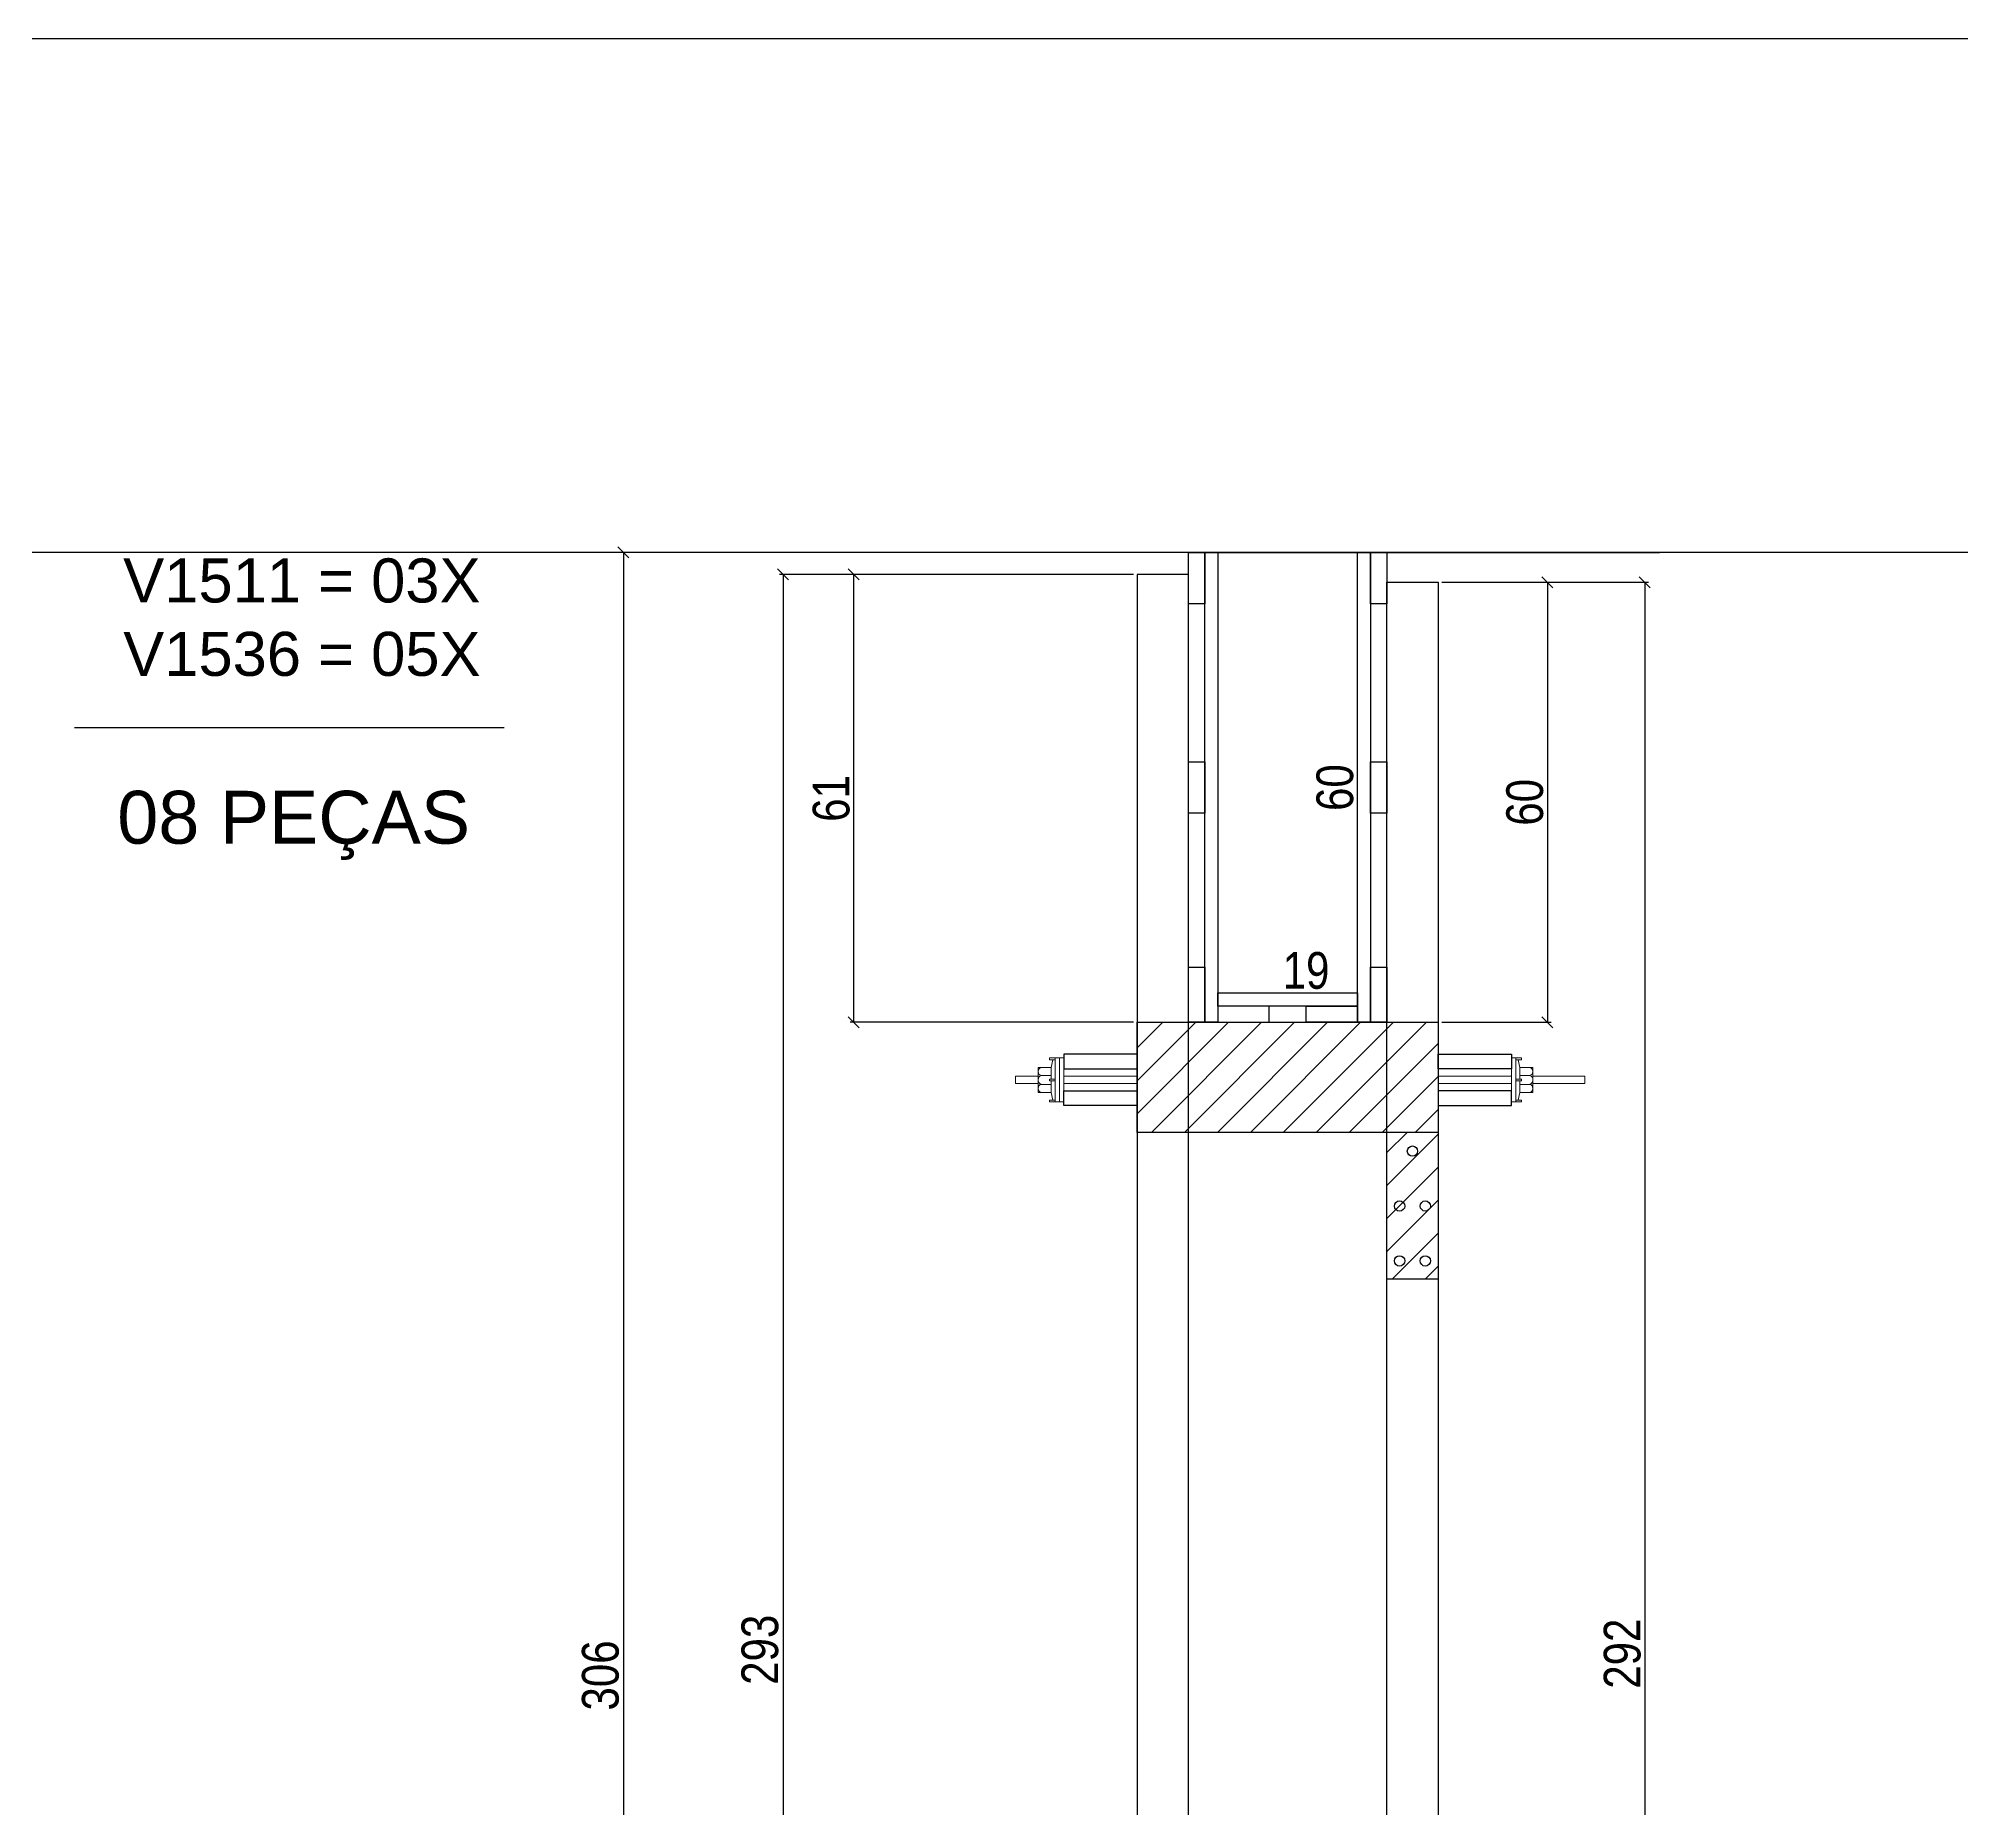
# Model space of a CAD drawing. Extents: x 17311 to 161354, y 153625 to 211469.
# Drawn here: x 20273 to 20797, y 206818 to 207300 of the extents above; entities that cross this region are included whole.
import ezdxf

# ---------------------------------------------------------------- set-up
doc = ezdxf.new("R2010")
doc.units = 0
doc.layers.get('0').update_dxf_attribs({"linetype": 'CONTINUOUS'})
doc.layers.get('DEFPOINTS').update_dxf_attribs({"linetype": 'CONTINUOUS'})
doc.layers.add('BARRA_ANCORAGEM', color=1, linetype='CONTINUOUS', lineweight=15)
for name, color, linetype in [('COTA', 241, 'CONTINUOUS'), ('detalhes', 4, 'CONTINUOUS'), ('HACHURA', 8, 'CONTINUOUS'), ('TIRAS REESCORAMENTO', 252, 'CONTINUOUS'), ('VIGAS', 3, 'CONTINUOUS')]:
    doc.layers.add(name, color=color, linetype=linetype)
doc.styles.add('COTA TECNICA 2X', font='techl___.ttf', dxfattribs={"height": 10})
doc.styles.add('R80-50', font='arial.ttf', dxfattribs={"height": 10})
doc.dimstyles.new('SECAO', dxfattribs={"dimscale": 0.333333, "dimtxt": 5, "dimasz": 9, "dimexe": 3, "dimexo": 3, "dimgap": 3, "dimtad": 1, "dimdec": 1, "dimlfac": 0.5, "dimzin": 12, "dimdsep": 46, "dimtxsty": 'COTA TECNICA 2X', "dimblk1": 'OBLIQUE', "dimblk2": 'OBLIQUE', "dimsah": 1, "dimcen": 0.9, "dimclrd": 4, "dimclre": 4, "dimclrt": 240, "dimadec": 1, "dimazin": 3, "dimtfac": 1, "dimtdec": 1, "dimtmove": 0, "dimatfit": 3, "dimfxl": 1, "dimtolj": 1, "dimtzin": 12, "dimarcsym": 0})

# ---------------------------------------------------------------- blocks, each defined once
blk = doc.blocks.new('_Oblique')
at = {"color": 0, "linetype": 'ByBlock', "lineweight": -2}
blk.add_line((-0.5, -0.5), (0.5, 0.5), dxfattribs=at)
blk = doc.blocks.new('*D3041')
at = {"layer": 'DEFPOINTS', "color": 0, "transparency": 16777216}
for p in [(20572.17, 207154.02), (20475.62, 206567.92), (20572.17, 206567.92)]:
    blk.add_point(p, dxfattribs=at)
at = {"layer": 'detalhes', "color": 4, "lineweight": -2, "transparency": 16777216}
for p, q in [((20571.17, 207154.02), (20474.62, 207154.02)), ((20475.62, 207154.02), (20475.62, 206567.92)), ((20571.17, 206567.92), (20474.62, 206567.92))]:
    blk.add_line(p, q, dxfattribs=at)
at = {"layer": 'detalhes', "color": 4, "lineweight": -2, "transparency": 16777216, "xscale": 3, "yscale": 3, "zscale": 3}
for p, rotation in [((20475.62, 207154.02), 90), ((20475.62, 206567.92), 270)]:
    blk.add_blockref('_Oblique', p, dxfattribs=dict(at, rotation=rotation))
at = {"layer": 'detalhes', "color": 240, "transparency": 16777216, "insert": (20469.37, 206860.97), "char_height": 10, "attachment_point": 5, "rotation": 90, "style": 'COTA TECNICA 2X'}
blk.add_mtext('\\A1;293', dxfattribs=at)
blk = doc.blocks.new('*D3047')
at = {"layer": 'DEFPOINTS', "color": 0, "transparency": 16777216}
for p in [(20494.88, 207154.02), (20572.17, 207154.02), (20572.17, 207031.97)]:
    blk.add_point(p, dxfattribs=at)
at = {"layer": 'detalhes', "color": 4, "lineweight": -2, "transparency": 16777216}
for p, q in [((20571.17, 207154.02), (20493.88, 207154.02)), ((20494.88, 207031.97), (20494.88, 207154.02)), ((20571.17, 207031.97), (20493.88, 207031.97))]:
    blk.add_line(p, q, dxfattribs=at)
at = {"layer": 'detalhes', "color": 4, "lineweight": -2, "transparency": 16777216, "xscale": 3, "yscale": 3, "zscale": 3}
for p, rotation in [((20494.88, 207154.02), 90), ((20494.88, 207031.97), 270)]:
    blk.add_blockref('_Oblique', p, dxfattribs=dict(at, rotation=rotation))
at = {"layer": 'detalhes', "color": 240, "transparency": 16777216, "insert": (20488.78, 207092.99), "char_height": 10, "attachment_point": 5, "rotation": 90, "style": 'COTA TECNICA 2X'}
blk.add_mtext('\\A1;61', dxfattribs=at)
blk = doc.blocks.new('*D3048')
at = {"layer": 'DEFPOINTS', "color": 0, "transparency": 16777216}
for p in [(20654.17, 207151.89), (20654.17, 207031.97), (20683.93, 207031.97)]:
    blk.add_point(p, dxfattribs=at)
at = {"layer": 'detalhes', "color": 4, "lineweight": -2, "transparency": 16777216}
for p, q in [((20655.17, 207151.89), (20684.93, 207151.89)), ((20683.93, 207151.89), (20683.93, 207031.97)), ((20655.17, 207031.97), (20684.93, 207031.97))]:
    blk.add_line(p, q, dxfattribs=at)
at = {"layer": 'detalhes', "color": 4, "lineweight": -2, "transparency": 16777216, "xscale": 3, "yscale": 3, "zscale": 3}
for p, rotation in [((20683.93, 207151.89), 90), ((20683.93, 207031.97), 270)]:
    blk.add_blockref('_Oblique', p, dxfattribs=dict(at, rotation=rotation))
at = {"layer": 'detalhes', "color": 240, "transparency": 16777216, "insert": (20677.82, 207091.93), "char_height": 10, "attachment_point": 5, "rotation": 90, "style": 'COTA TECNICA 2X'}
blk.add_mtext('\\A1;60', dxfattribs=at)
blk = doc.blocks.new('*D3049')
at = {"layer": 'DEFPOINTS', "color": 0, "transparency": 16777216}
for p in [(20586.17, 207160.02), (20432.12, 206547.92), (20572.17, 206547.92)]:
    blk.add_point(p, dxfattribs=at)
at = {"layer": 'detalhes', "color": 4, "lineweight": -2, "transparency": 16777216}
for p, q in [((20585.17, 207160.02), (20431.12, 207160.02)), ((20432.12, 207160.02), (20432.12, 206547.92)), ((20571.17, 206547.92), (20431.12, 206547.92))]:
    blk.add_line(p, q, dxfattribs=at)
at = {"layer": 'detalhes', "color": 4, "lineweight": -2, "transparency": 16777216, "xscale": 3, "yscale": 3, "zscale": 3}
for p, rotation in [((20432.12, 207160.02), 90), ((20432.12, 206547.92), 270)]:
    blk.add_blockref('_Oblique', p, dxfattribs=dict(at, rotation=rotation))
at = {"layer": 'detalhes', "color": 240, "transparency": 16777216, "insert": (20425.9, 206853.97), "char_height": 10, "attachment_point": 5, "rotation": 90, "style": 'COTA TECNICA 2X'}
blk.add_mtext('\\A1;306', dxfattribs=at)
blk = doc.blocks.new('*D3051')
at = {"layer": 'DEFPOINTS', "color": 0, "transparency": 16777216}
for p in [(20619.21, 207160.02), (20632.17, 207160.02), (20619.21, 207039.97)]:
    blk.add_point(p, dxfattribs=at)
at = {"layer": 'detalhes', "color": 240, "transparency": 16777216, "insert": (20626.07, 207095.94), "char_height": 10, "attachment_point": 5, "rotation": 90, "style": 'COTA TECNICA 2X'}
blk.add_mtext('\\A1;60', dxfattribs=at)
blk = doc.blocks.new('*D3052')
at = {"layer": 'DEFPOINTS', "color": 0, "transparency": 16777216}
for p in [(20594.17, 207039.97), (20632.17, 207039.97), (20632.17, 207039.97)]:
    blk.add_point(p, dxfattribs=at)
at = {"layer": 'detalhes', "color": 240, "transparency": 16777216, "insert": (20618.17, 207046.05), "char_height": 10, "attachment_point": 5, "style": 'COTA TECNICA 2X'}
blk.add_mtext('\\A1;19', dxfattribs=at)
blk = doc.blocks.new('*D3055')
at = {"layer": 'DEFPOINTS', "color": 0, "transparency": 16777216}
for p in [(20655.17, 207151.89), (20655.17, 206567.92), (20710.47, 206567.92)]:
    blk.add_point(p, dxfattribs=at)
at = {"layer": 'detalhes', "color": 4, "lineweight": -2, "transparency": 16777216}
for p, q in [((20656.17, 207151.89), (20711.47, 207151.89)), ((20710.47, 207151.89), (20710.47, 206567.92)), ((20656.17, 206567.92), (20711.47, 206567.92))]:
    blk.add_line(p, q, dxfattribs=at)
at = {"layer": 'detalhes', "color": 4, "lineweight": -2, "transparency": 16777216, "xscale": 3, "yscale": 3, "zscale": 3}
for p, rotation in [((20710.47, 207151.89), 90), ((20710.47, 206567.92), 270)]:
    blk.add_blockref('_Oblique', p, dxfattribs=dict(at, rotation=rotation))
at = {"layer": 'detalhes', "color": 240, "transparency": 16777216, "insert": (20704.38, 206859.91), "char_height": 10, "attachment_point": 5, "rotation": 90, "style": 'COTA TECNICA 2X'}
blk.add_mtext('\\A1;292', dxfattribs=at)
blk = doc.blocks.new('A$C51C4441F')
at = {"layer": 'BARRA_ANCORAGEM'}
for p, q in [((-2.25, 3.4), (-1.79, 5.5)), ((-2.25, 3.4), (-5.81, 3.39)), ((-5.81, 3.39), (-5.81, -3.39)), ((-2.25, 1.2), (-5.02, 1.2)), ((-2.25, 3.4), (-2.25, 3.4)), ((-2.25, 3.4), (-2.25, 0.25)), ((-2.25, -3.4), (-5.81, -3.39)), ((-2.25, -1.2), (-5.02, -1.2)), ((-2.25, -0.25), (-2.25, -3.4)), ((-2.25, -3.4), (-1.79, -5.5))]:
    blk.add_line(p, q, dxfattribs=at)
for points in [[(-2.7, 6), (-1.2, 6), (-1.2, 5.5), (-2.7, 5.5)], [(-1.2, -6), (0, -6), (0, 6), (-1.2, 6)], [(-2.7, 0.25), (-1.2, 0.25), (-1.2, -0.25), (-2.7, -0.25)], [(-2.7, -6), (-1.2, -6), (-1.2, -5.5), (-2.7, -5.5)]]:
    blk.add_lwpolyline(points, close=True, dxfattribs=at)
for centre, radius, start, end in [((-4.66, 2.3), 1.15, 107.7845, 252.2718), ((-4.52, 0), 1.3, 112.648, 247.4083), ((-4.66, -2.3), 1.15, 107.7845, 252.2718)]:
    blk.add_arc(centre, radius, start, end, dxfattribs=at)

msp = doc.modelspace()

# ---------------------------------------------------------------- hatches: boundary and pattern name
at = {"layer": 'COTA'}
h = msp.add_hatch(dxfattribs=at)
h.set_pattern_fill('ANSI31', color=256, scale=2, style=0)
h.set_pattern_definition([(45, (-4042.779, -6265.1016), (-4.49012806, 4.49012806), [])])
h.paths.add_polyline_path([(20654.17, 207015.26), (20654.17, 207031.97), (20572.17, 207031.97), (20572.17, 207001.97), (20654.17, 207001.97), (20654.17, 207013.26), (20654.17, 207014.26), (20654.17, 207016.26)])
h = msp.add_hatch(dxfattribs=at)
h.set_pattern_fill('ANSI31', color=256, scale=2, style=0)
h.set_pattern_definition([(45, (-3019.555, 8742.5576), (-4.49012806, 4.49012806), [])])
h.paths.add_polyline_path([(20640.3, 206961.94), (20654.3, 206961.94), (20654.3, 207001.88), (20640.3, 207001.88)])

# ---------------------------------------------------------------- linework, layer by layer
msp.add_line((20654.17, 206961.94), (20640.17, 206961.94))
at = {"linetype": 'Continuous'}
for points in [[(20572.17, 206567.92), (20586.17, 206567.92), (20586.17, 207154.02), (20572.17, 207154.02)], [(20654.17, 206567.92), (20640.17, 206567.92), (20640.17, 207151.89), (20654.17, 207151.89)], [(20654.17, 207001.97), (20572.17, 207001.97), (20572.17, 207031.97), (20654.17, 207031.97)]]:
    msp.add_lwpolyline(points, close=True, dxfattribs=at)
for centre in [(20647.17, 206996.88), (20643.67, 206981.91), (20650.67, 206981.91), (20643.67, 206966.94), (20650.67, 206966.94)]:
    msp.add_circle(centre, 1.4)
at = {"layer": 'BARRA_ANCORAGEM'}
for points in [[(20550.97, 207022.26), (20552.17, 207022.26), (20552.17, 207010.26), (20550.97, 207010.26)], [(20675.37, 207022.26), (20674.17, 207022.26), (20674.17, 207010.26), (20675.37, 207010.26)], [(20538.97, 207015.26), (20545.16, 207015.26), (20545.16, 207017.26), (20538.97, 207017.26)], [(20552.17, 207015.26), (20572.17, 207015.26), (20572.17, 207017.26), (20552.17, 207017.26)], [(20674.17, 207015.26), (20654.17, 207015.26), (20654.17, 207017.26), (20674.17, 207017.26)], [(20679.99, 207015.26), (20694.17, 207015.26), (20694.17, 207017.26), (20679.99, 207017.26)]]:
    msp.add_lwpolyline(points, close=True, dxfattribs=at)
at = {"layer": 'HACHURA', "color": 7}
msp.add_line((20282.5, 207112.35), (20399.65, 207112.35), dxfattribs=at)
at = {"layer": 'TIRAS REESCORAMENTO', "linetype": 'ByBlock'}
for p, q in [((22634.59, 207160.02), (17860.1, 207160.02)), ((20594.17, 207160.02), (20714.52, 207160.02))]:
    msp.add_line(p, q, dxfattribs=at)
for points in [[(20586.17, 207160.02), (20590.57, 207160.02), (20590.57, 207146.02), (20586.17, 207146.02)], [(20635.77, 207160.02), (20640.17, 207160.02), (20640.17, 207146.02), (20635.77, 207146.02)], [(20586.17, 207102.99), (20590.57, 207102.99), (20590.57, 207088.99), (20586.17, 207088.99)], [(20635.77, 207102.99), (20640.17, 207102.99), (20640.17, 207088.99), (20635.77, 207088.99)], [(20586.17, 207046.97), (20590.57, 207046.97), (20590.57, 207031.97), (20586.17, 207031.97)], [(20635.77, 207046.97), (20640.17, 207046.97), (20640.17, 207031.97), (20635.77, 207031.97)], [(20632.17, 207036.37), (20594.17, 207036.37), (20594.17, 207039.97), (20632.17, 207039.97)], [(20608.14, 207031.97), (20608.14, 207036.37), (20594.17, 207036.37), (20594.17, 207031.97)], [(20618.21, 207031.97), (20618.21, 207036.37), (20632.17, 207036.37), (20632.17, 207031.97)], [(20552.17, 207019.26), (20572.17, 207019.26), (20572.17, 207023.26), (20552.17, 207023.26)], [(20674.17, 207019.26), (20654.17, 207019.26), (20654.17, 207023.26), (20674.17, 207023.26)], [(20552.17, 207013.26), (20572.17, 207013.26), (20572.17, 207009.26), (20552.17, 207009.26)], [(20674.17, 207013.26), (20654.17, 207013.26), (20654.17, 207009.26), (20674.17, 207009.26)]]:
    msp.add_lwpolyline(points, close=True, dxfattribs=at)
for points in [[(20594.17, 207031.97), (20590.57, 207031.97), (20590.57, 207160.02), (20594.17, 207160.02), (20594.17, 207031.97)], [(20635.77, 207031.97), (20632.17, 207031.97), (20632.17, 207160.02), (20635.77, 207160.02), (20635.77, 207031.97)]]:
    msp.add_lwpolyline(points, dxfattribs=at)
at = {"layer": 'VIGAS', "color": 5}
msp.add_lwpolyline([(20844.16, 206335.31), (20247.34, 206335.31), (20247.34, 207300.1), (20844.16, 207300.1)], close=True, dxfattribs=at)

# ---------------------------------------------------------------- block references
at = {"layer": 'BARRA_ANCORAGEM', "xscale": -1, "rotation": 180}
msp.add_blockref('A$C51C4441F', (20550.97, 207016.26), dxfattribs=at)
at = {"layer": 'BARRA_ANCORAGEM', "xscale": -1}
msp.add_blockref('A$C51C4441F', (20674.17, 207016.26), dxfattribs=at)

# ---------------------------------------------------------------- texts
at = {"layer": 'VIGAS', "color": 7, "attachment_point": 1, "style": 'R80-50'}
for s, width, insert, char_height in [('V1511 = 03X\\PV1536 = 05X', 124.324, (20295.8, 207158.39), 12), ('08 PEÇAS', 162.221, (20294.18, 207095.06), 14.4)]:
    msp.add_mtext_dynamic_manual_height_columns(s, width=width, gutter_width=50, heights=[0], dxfattribs=dict(at, insert=insert, char_height=char_height))

# ---------------------------------------------------------------- dimensions: what is measured, and where the dimension line sits
at = {"layer": 'detalhes', "color": 3}
for base, p1, p2, picture, middle in [((20432.1172, 206547.9232), (20586.1719, 207160.0163), (20572.1719, 206547.9232), '*D3049', (20425.8979, 206853.9698)), ((20475.6207, 206567.9232), (20572.1719, 207154.0163), (20572.1719, 206567.9232), '*D3041', (20469.3722, 206860.9698)), ((20494.88, 207154.02), (20572.17, 207031.97), (20572.17, 207154.02), '*D3047', (20488.78, 207092.99)), ((20683.93, 207031.97), (20654.17, 207151.89), (20654.17, 207031.97), '*D3048', (20677.82, 207091.93)), ((20710.47, 206567.92), (20655.17, 207151.89), (20655.17, 206567.92), '*D3055', (20704.38, 206859.91))]:
    dim = msp.add_linear_dim(base=base, p1=p1, p2=p2, angle=90, dimstyle='SECAO', dxfattribs=at)
    dim.commit()
    dim.dimension.update_dxf_attribs({"geometry": picture, "text_midpoint": middle})
dim = msp.add_linear_dim(base=(20632.17, 207160.02), p1=(20619.21, 207039.97), p2=(20619.21, 207160.02), angle=90, dimstyle='SECAO', override={"dimse1": 1, "dimse2": 1, "dimsd1": 1, "dimsd2": 1}, dxfattribs=at)
dim.commit()
dim.dimension.update_dxf_attribs({"geometry": '*D3051', "text_midpoint": (20632.17, 207095.94), "dimtype": 160})
dim = msp.add_linear_dim(base=(20632.17, 207039.97), p1=(20594.17, 207039.97), p2=(20632.17, 207039.97), dimstyle='SECAO', override={"dimse1": 1, "dimse2": 1, "dimsd1": 1, "dimsd2": 1}, dxfattribs=at)
dim.commit()
dim.dimension.update_dxf_attribs({"geometry": '*D3052', "text_midpoint": (20618.17, 207039.97), "dimtype": 160})

doc.saveas('drawing.dxf')
